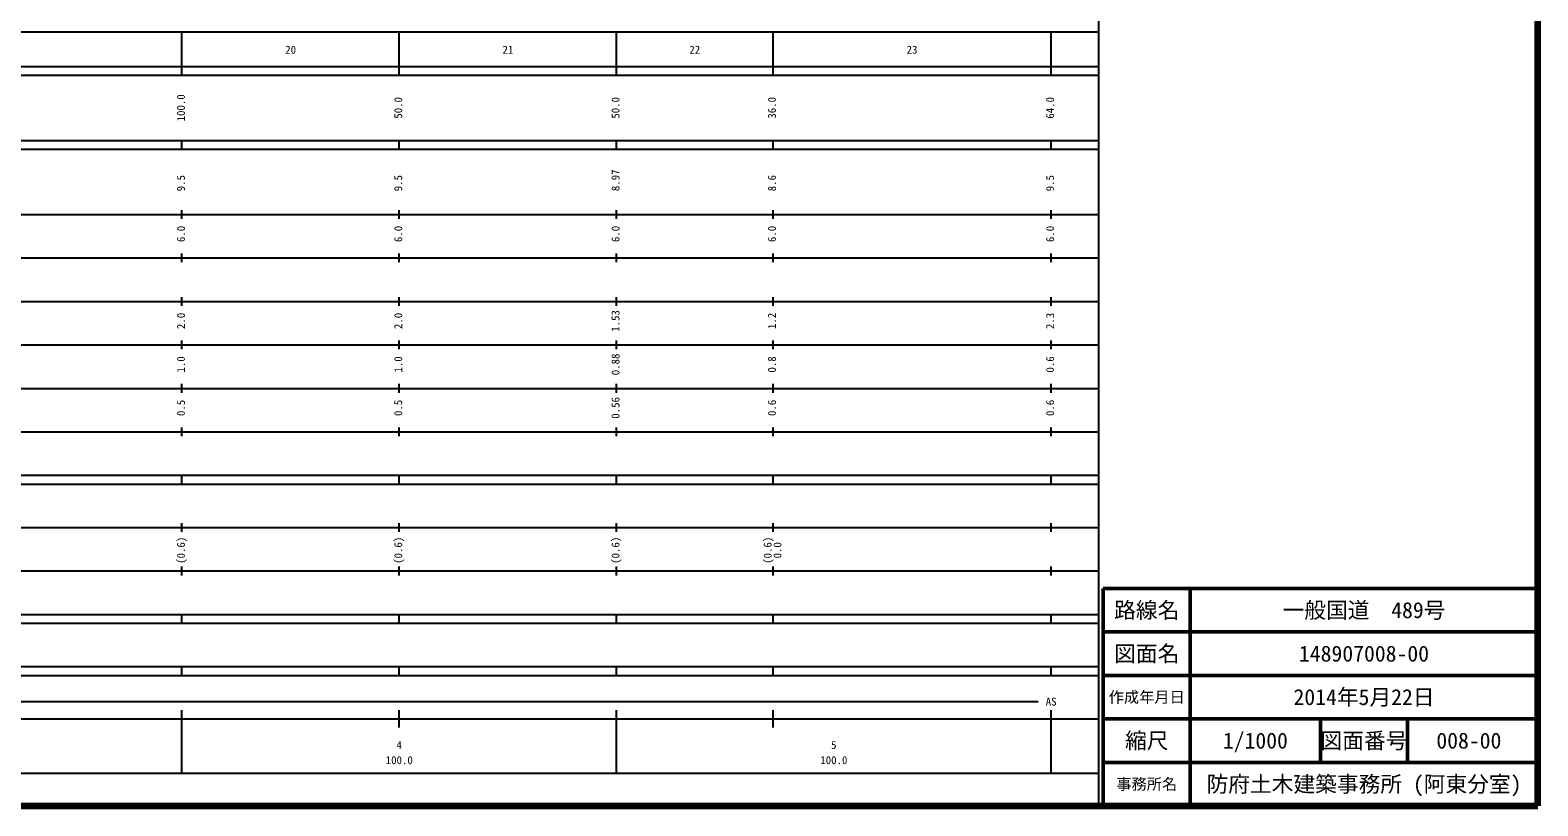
# Model space of a CAD drawing. Units: millimetres on the paper, enlarged 1000 times. Extents: x 40000 to 680000, y 20000 to 380000.
# Drawn here: x 333060 to 680000, y 20000 to 198357 of the extents above; entities that cross this region are included whole.
import ezdxf
from ezdxf.enums import TextEntityAlignment as Align

# ---------------------------------------------------------------- set-up
doc = ezdxf.new("R2010")
doc.units = ezdxf.units.MM
doc.header["$LTSCALE"] = 1000
for name, color, linetype, lineweight in [('M-TTL', 2, 'Continuous', 140), ('M-TTL-BAND', 7, 'Continuous', 25), ('M-TTL-FRAM', 2, 'Continuous', 50), ('M-TTL-LINE', 7, 'Continuous', 50)]:
    doc.layers.add(name, color=color, linetype=linetype, lineweight=lineweight)
doc.layers.add('M-TTL-TXT', color=7, linetype='Continuous')
doc.styles.add('ＭＳ ゴシック', font='')
doc.styles.get('ＭＳ ゴシック').set_extended_font_data('MS Gothic')

msp = doc.modelspace()

# ---------------------------------------------------------------- linework, layer by layer
at = {"layer": 'M-TTL'}
for p, q in [((680000, 20000), (680000, 380000)), ((40000, 20000), (680000, 20000))]:
    msp.add_line(p, q, dxfattribs=at)
at = {"layer": 'M-TTL-BAND'}
for p, q in [((579000, 20000), (579000, 370000)), ((68000, 198000), (579000, 198000)), ((368000, 188000), (368000, 198000)), ((418000, 188000), (418000, 198000)), ((468000, 188000), (468000, 198000)), ((504000, 188000), (504000, 198000)), ((568000, 188000), (568000, 198000)), ((40000, 190000), (579000, 190000)), ((40000, 188000), (579000, 188000)), ((40000, 173000), (579000, 173000)), ((40000, 171000), (579000, 171000)), ((368000, 171000), (368000, 173000)), ((418000, 171000), (418000, 173000)), ((468000, 171000), (468000, 173000)), ((504000, 171000), (504000, 173000)), ((568000, 171000), (568000, 173000)), ((368000, 155000), (368000, 157000)), ((418000, 155000), (418000, 157000)), ((468000, 155000), (468000, 157000)), ((504000, 155000), (504000, 157000)), ((568000, 155000), (568000, 157000)), ((40000, 156000), (579000, 156000)), ((46000, 146000), (579000, 146000)), ((368000, 145000), (368000, 147000)), ((418000, 145000), (418000, 147000)), ((468000, 145000), (468000, 147000)), ((504000, 145000), (504000, 147000)), ((568000, 145000), (568000, 147000)), ((52000, 136000), (579000, 136000)), ((368000, 135000), (368000, 137000)), ((418000, 135000), (418000, 137000)), ((468000, 135000), (468000, 137000)), ((504000, 135000), (504000, 137000)), ((568000, 135000), (568000, 137000)), ((46000, 126000), (579000, 126000)), ((368000, 125000), (368000, 127000)), ((418000, 125000), (418000, 127000)), ((468000, 125000), (468000, 127000)), ((504000, 125000), (504000, 127000)), ((568000, 125000), (568000, 127000)), ((52000, 116000), (579000, 116000)), ((368000, 115000), (368000, 117000)), ((418000, 115000), (418000, 117000)), ((468000, 115000), (468000, 117000)), ((504000, 115000), (504000, 117000)), ((568000, 115000), (568000, 117000)), ((46000, 106000), (579000, 106000)), ((368000, 105000), (368000, 107000)), ((418000, 105000), (418000, 107000)), ((468000, 105000), (468000, 107000)), ((504000, 105000), (504000, 107000)), ((568000, 105000), (568000, 107000)), ((40000, 96000), (579000, 96000)), ((40000, 94000), (579000, 94000)), ((368000, 94000), (368000, 96000)), ((418000, 94000), (418000, 96000)), ((468000, 94000), (468000, 96000)), ((504000, 94000), (504000, 96000)), ((568000, 94000), (568000, 96000)), ((49000, 84000), (579000, 84000)), ((368000, 83000), (368000, 85000)), ((418000, 83000), (418000, 85000)), ((468000, 83000), (468000, 85000)), ((504000, 83000), (504000, 85000)), ((568000, 83000), (568000, 85000)), ((40000, 74000), (579000, 74000)), ((368000, 73000), (368000, 75000)), ((418000, 73000), (418000, 75000)), ((468000, 73000), (468000, 75000)), ((504000, 73000), (504000, 75000)), ((568000, 73000), (568000, 75000)), ((40000, 64000), (579000, 64000)), ((368000, 62000), (368000, 64000)), ((418000, 62000), (418000, 64000)), ((468000, 62000), (468000, 64000)), ((504000, 62000), (504000, 64000)), ((568000, 62000), (568000, 64000)), ((40000, 62000), (579000, 62000)), ((40000, 52000), (579000, 52000)), ((40000, 50000), (579000, 50000)), ((368000, 50000), (368000, 52000)), ((418000, 50000), (418000, 52000)), ((468000, 50000), (468000, 52000)), ((504000, 50000), (504000, 52000)), ((568000, 50000), (568000, 52000)), ((71000, 44000), (565000, 44000)), ((368000, 27500), (368000, 42000)), ((418000, 38000), (418000, 42000)), ((468000, 27500), (468000, 42000)), ((504000, 38000), (504000, 42000)), ((568000, 27500), (568000, 42000)), ((40000, 40000), (579000, 40000)), ((68000, 27500), (579000, 27500))]:
    msp.add_line(p, q, dxfattribs=at)
at = {"layer": 'M-TTL-FRAM'}
for p, q in [((680000, 70000), (580000, 70000)), ((580000, 70000), (580000, 20000))]:
    msp.add_line(p, q, dxfattribs=at)
at = {"layer": 'M-TTL-LINE'}
for p, q in [((600000, 70000), (600000, 20000)), ((680000, 60000), (580000, 60000)), ((680000, 50000), (580000, 50000)), ((680000, 40000), (580000, 40000)), ((630000, 40000), (630000, 30000)), ((650000, 40000), (650000, 30000)), ((680000, 30000), (580000, 30000))]:
    msp.add_line(p, q, dxfattribs=at)

# ---------------------------------------------------------------- texts
at = {"layer": 'M-TTL-BAND', "style": 'ＭＳ ゴシック'}
for s, p in [('20', (393000, 192405)), ('21', (443000, 192405)), ('22', (486000, 192405)), ('23', (536000, 192405)), ('AS', (568000, 42500)), ('4', (418000, 32523)), ('5', (518000, 32523)), ('100.0', (418000, 29033)), ('100.0', (518000, 29033))]:
    msp.add_text(s, height=1833, dxfattribs=at).set_placement(p, align=Align.BOTTOM_CENTER)
for s, p in [('100.0', (369223, 180500)), ('50.0', (419223, 180500)), ('50.0', (469223, 180500)), ('36.0', (505223, 180500)), ('64.0', (569223, 180500)), ('9.5', (369223, 163174)), ('9.5', (419223, 163174)), ('8.97', (469223, 163835)), ('8.6', (505223, 163174)), ('9.5', (569223, 163174)), ('6.0', (369223, 151500)), ('6.0', (419223, 151500)), ('6.0', (469223, 151500)), ('6.0', (505223, 151500)), ('6.0', (569223, 151500)), ('2.0', (369223, 131500)), ('2.0', (419223, 131500)), ('1.53', (469223, 131500)), ('1.2', (505223, 131500)), ('2.3', (569223, 131500)), ('1.0', (369223, 121500)), ('1.0', (419223, 121500)), ('0.88', (469223, 121500)), ('0.8', (505223, 121500)), ('0.6', (569223, 121500)), ('0.5', (369223, 111500)), ('0.5', (419223, 111500)), ('0.56', (469223, 111500)), ('0.6', (505223, 111500)), ('0.6', (569223, 111500)), ('(0.6)', (369223, 78764)), ('(0.6)', (419223, 78764)), ('(0.6)', (469223, 78764)), ('(0.6)', (504223, 78764)), ('0.0', (506479, 78764))]:
    msp.add_text(s, height=1833, rotation=90, dxfattribs=at).set_placement(p, align=Align.BOTTOM_CENTER)
at = {"layer": 'M-TTL-TXT', "style": 'ＭＳ ゴシック'}
for s, height, p in [('路線名', 3666, (590000, 65000)), ('路線名', 3666, (590000, 65000)), ('一般国道\u3000489号', 3666, (640000, 65000)), ('図面名', 3666, (590000, 55000)), ('図面名', 3666, (590000, 55000)), ('148907008-00', 3666, (640000, 55000)), ('作成年月日', 2566, (590000, 45000)), ('作成年月日', 2566, (590000, 45000)), ('2014年5月22日', 3666, (640000, 45000)), ('縮尺', 3666, (590000, 35000)), ('縮尺', 3666, (590000, 35000)), ('1/1000', 3666, (615000, 35000)), ('図面番号', 3666, (640000, 35000)), ('図面番号', 3666, (640000, 35000)), ('008-00', 3666, (664125, 35000)), ('事務所名', 2566, (590000, 25000)), ('事務所名', 2566, (590000, 25000)), ('防府土木建築事務所 (阿東分室)', 3666, (640000, 25000))]:
    msp.add_text(s, height=height, dxfattribs=at).set_placement(p, align=Align.MIDDLE_CENTER)

doc.saveas('drawing.dxf')
